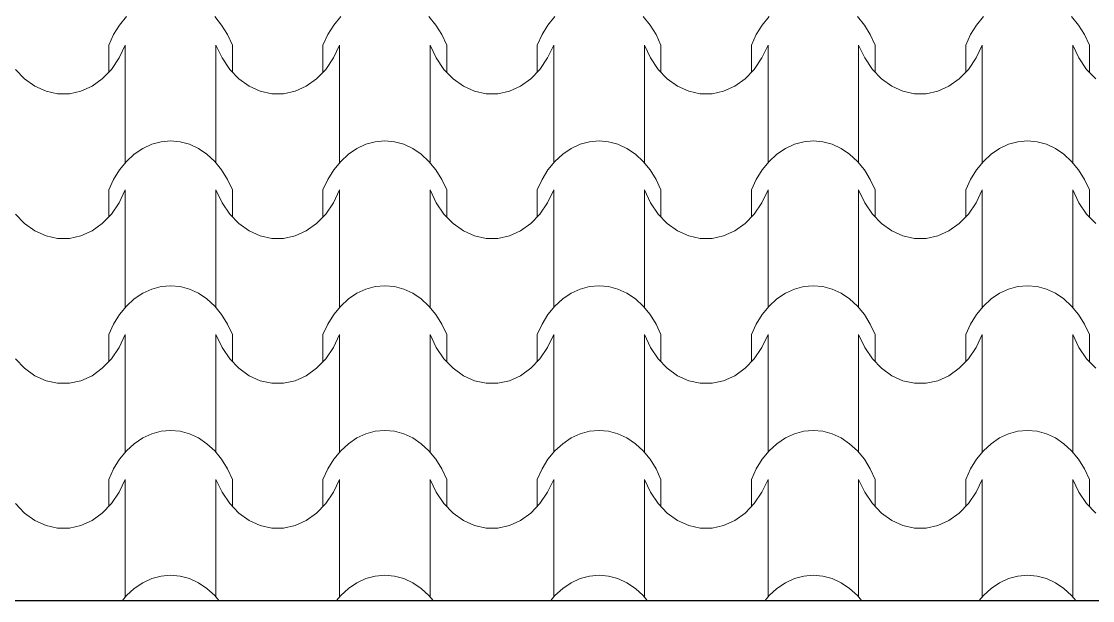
# Model space of a CAD drawing. Header units: millimetres. Extents: x 42452 to 2852333, y -419346 to 834876.
# Drawn here: x 2626862 to 2630240, y 648062 to 649887 of the extents above; entities that cross this region are included whole.
import ezdxf

# ---------------------------------------------------------------- set-up
doc = ezdxf.new("R2010")
doc.units = ezdxf.units.MM
doc.layers.add('M-2 keramitin shtrixi_Ном._пера__21_Pen_No__1', color=7, linetype='Continuous', lineweight=15)
doc.layers.add('memar', color=7, linetype='Continuous', lineweight=25)

# ---------------------------------------------------------------- blocks, each defined once
blk = doc.blocks.new('*X17')
at = {"layer": 'M-2 keramitin shtrixi_Ном._пера__21_Pen_No__1', "color": 7, "linetype": 'Continuous', "lineweight": 15}
for p, q in [((-259167.8, -1360834.4), (-259146, -1360807.7)), ((-258867.6, -1360807.7), (-258845.8, -1360834.4)), ((-258492.2, -1360834.4), (-258470.4, -1360807.7)), ((-258192.1, -1360807.7), (-258170.3, -1360834.4)), ((-257816.7, -1360834.4), (-257794.9, -1360807.7)), ((-257516.5, -1360807.7), (-257494.7, -1360834.4)), ((-257141.1, -1360834.4), (-257119.3, -1360807.7)), ((-256841, -1360807.7), (-256819.1, -1360834.4)), ((-256465.6, -1360834.4), (-256443.7, -1360807.7)), ((-256165.4, -1360807.7), (-256143.6, -1360834.4)), ((-259186.5, -1360864.6), (-259167.8, -1360834.4)), ((-258845.8, -1360834.4), (-258827.1, -1360864.6)), ((-258511, -1360864.6), (-258492.2, -1360834.4)), ((-258170.3, -1360834.4), (-258151.5, -1360864.6)), ((-257835.4, -1360864.6), (-257816.7, -1360834.4)), ((-257494.7, -1360834.4), (-257476, -1360864.6)), ((-257159.9, -1360864.6), (-257141.1, -1360834.4)), ((-256819.1, -1360834.4), (-256800.4, -1360864.6)), ((-256484.3, -1360864.6), (-256465.6, -1360834.4)), ((-256143.6, -1360834.4), (-256124.8, -1360864.6)), ((-259201.8, -1360897.8), (-259186.5, -1360864.6)), ((-258827.1, -1360864.6), (-258811.8, -1360897.8)), ((-258526.3, -1360897.8), (-258511, -1360864.6)), ((-258151.5, -1360864.6), (-258136.2, -1360897.8)), ((-257850.7, -1360897.8), (-257835.4, -1360864.6)), ((-257476, -1360864.6), (-257460.7, -1360897.8)), ((-257175.2, -1360897.8), (-257159.9, -1360864.6)), ((-256800.4, -1360864.6), (-256785.1, -1360897.8)), ((-256499.6, -1360897.8), (-256484.3, -1360864.6)), ((-256124.8, -1360864.6), (-256109.6, -1360897.8)), ((-259201.8, -1360982.9), (-259201.8, -1360897.8)), ((-259149.6, -1360897.8), (-259168.9, -1360938.3)), ((-259149.6, -1361082.9), (-259149.6, -1360897.8)), ((-258864.1, -1361082.9), (-258864.1, -1360897.8)), ((-258844.7, -1360938.3), (-258864.1, -1360897.8)), ((-258811.8, -1360982.9), (-258811.8, -1360897.8)), ((-258526.3, -1360982.9), (-258526.3, -1360897.8)), ((-258474, -1360897.8), (-258493.3, -1360938.3)), ((-258474, -1361082.9), (-258474, -1360897.8)), ((-258188.5, -1361082.9), (-258188.5, -1360897.8)), ((-258169.2, -1360938.3), (-258188.5, -1360897.8)), ((-258136.2, -1360982.9), (-258136.2, -1360897.8)), ((-257850.7, -1360982.9), (-257850.7, -1360897.8)), ((-257798.5, -1360897.8), (-257817.8, -1360938.3)), ((-257798.5, -1361082.9), (-257798.5, -1360897.8)), ((-257512.9, -1361082.9), (-257512.9, -1360897.8)), ((-257493.6, -1360938.3), (-257512.9, -1360897.8)), ((-257460.7, -1360982.9), (-257460.7, -1360897.8)), ((-257175.2, -1360982.9), (-257175.2, -1360897.8)), ((-257122.9, -1360897.8), (-257142.2, -1360938.3)), ((-257122.9, -1361082.9), (-257122.9, -1360897.8)), ((-256837.4, -1361082.9), (-256837.4, -1360897.8)), ((-256818.1, -1360938.3), (-256837.4, -1360897.8)), ((-256785.1, -1360982.9), (-256785.1, -1360897.8)), ((-256499.6, -1360982.9), (-256499.6, -1360897.8)), ((-256447.3, -1360897.8), (-256466.7, -1360938.3)), ((-256447.3, -1361082.9), (-256447.3, -1360897.8)), ((-256161.8, -1361082.9), (-256161.8, -1360897.8)), ((-256142.5, -1360938.3), (-256161.8, -1360897.8)), ((-256109.6, -1360982.9), (-256109.6, -1360897.8)), ((-259168.9, -1360938.3), (-259193.3, -1360974.1)), ((-258820.3, -1360974.1), (-258844.7, -1360938.3)), ((-258493.3, -1360938.3), (-258517.8, -1360974.1)), ((-258144.8, -1360974.1), (-258169.2, -1360938.3)), ((-257817.8, -1360938.3), (-257842.2, -1360974.1)), ((-257469.2, -1360974.1), (-257493.6, -1360938.3)), ((-257142.2, -1360938.3), (-257166.6, -1360974.1)), ((-256793.6, -1360974.1), (-256818.1, -1360938.3)), ((-256466.7, -1360938.3), (-256491.1, -1360974.1)), ((-256118.1, -1360974.1), (-256142.5, -1360938.3)), ((-259467.1, -1361004), (-259495.9, -1360974.1)), ((-259193.3, -1360974.1), (-259222.1, -1361004)), ((-258791.5, -1361004), (-258820.3, -1360974.1)), ((-258517.8, -1360974.1), (-258546.6, -1361004)), ((-258115.9, -1361004), (-258144.8, -1360974.1)), ((-257842.2, -1360974.1), (-257871, -1361004)), ((-257440.4, -1361004), (-257469.2, -1360974.1)), ((-257166.6, -1360974.1), (-257195.4, -1361004)), ((-256764.8, -1361004), (-256793.6, -1360974.1)), ((-256491.1, -1360974.1), (-256519.9, -1361004)), ((-256089.3, -1361004), (-256118.1, -1360974.1)), ((-259434.7, -1361027.2), (-259467.1, -1361004)), ((-259222.1, -1361004), (-259254.5, -1361027.2)), ((-258759.1, -1361027.2), (-258791.5, -1361004)), ((-258546.6, -1361004), (-258578.9, -1361027.2)), ((-258083.6, -1361027.2), (-258115.9, -1361004)), ((-257871, -1361004), (-257903.4, -1361027.2)), ((-257408, -1361027.2), (-257440.4, -1361004)), ((-257195.4, -1361004), (-257227.8, -1361027.2)), ((-256732.5, -1361027.2), (-256764.8, -1361004)), ((-256519.9, -1361004), (-256552.2, -1361027.2)), ((-259399.7, -1361043.1), (-259434.7, -1361027.2)), ((-259363.2, -1361051.1), (-259399.7, -1361043.1)), ((-259289.5, -1361043.1), (-259326, -1361051.1)), ((-259254.5, -1361027.2), (-259289.5, -1361043.1)), ((-258724.2, -1361043.1), (-258759.1, -1361027.2)), ((-258687.6, -1361051.1), (-258724.2, -1361043.1)), ((-258613.9, -1361043.1), (-258650.5, -1361051.1)), ((-258578.9, -1361027.2), (-258613.9, -1361043.1)), ((-258048.6, -1361043.1), (-258083.6, -1361027.2)), ((-258012, -1361051.1), (-258048.6, -1361043.1)), ((-257938.3, -1361043.1), (-257974.9, -1361051.1)), ((-257903.4, -1361027.2), (-257938.3, -1361043.1)), ((-257373.1, -1361043.1), (-257408, -1361027.2)), ((-257336.5, -1361051.1), (-257373.1, -1361043.1)), ((-257262.8, -1361043.1), (-257299.4, -1361051.1)), ((-257227.8, -1361027.2), (-257262.8, -1361043.1)), ((-256697.5, -1361043.1), (-256732.5, -1361027.2)), ((-256660.9, -1361051.1), (-256697.5, -1361043.1)), ((-256587.2, -1361043.1), (-256623.8, -1361051.1)), ((-256552.2, -1361027.2), (-256587.2, -1361043.1)), ((-259344.6, -1361051.1), (-259363.2, -1361051.1)), ((-259326, -1361051.1), (-259344.6, -1361051.1)), ((-259149.6, -1361268), (-259149.6, -1361082.9)), ((-258864.1, -1361268), (-258864.1, -1361082.9)), ((-258669, -1361051.1), (-258687.6, -1361051.1)), ((-258650.5, -1361051.1), (-258669, -1361051.1)), ((-258474, -1361268), (-258474, -1361082.9)), ((-258188.5, -1361268), (-258188.5, -1361082.9)), ((-257993.5, -1361051.1), (-258012, -1361051.1)), ((-257974.9, -1361051.1), (-257993.5, -1361051.1)), ((-257798.5, -1361268), (-257798.5, -1361082.9)), ((-257512.9, -1361268), (-257512.9, -1361082.9)), ((-257317.9, -1361051.1), (-257336.5, -1361051.1)), ((-257299.4, -1361051.1), (-257317.9, -1361051.1)), ((-257122.9, -1361268), (-257122.9, -1361082.9)), ((-256837.4, -1361268), (-256837.4, -1361082.9)), ((-256642.4, -1361051.1), (-256660.9, -1361051.1)), ((-256623.8, -1361051.1), (-256642.4, -1361051.1)), ((-256447.3, -1361268), (-256447.3, -1361082.9)), ((-256161.8, -1361268), (-256161.8, -1361082.9)), ((-259094.8, -1361223.6), (-259066.4, -1361210.5)), ((-259066.4, -1361210.5), (-259036.9, -1361202.5)), ((-259036.9, -1361202.5), (-259006.8, -1361199.9)), ((-259006.8, -1361199.9), (-258976.7, -1361202.5)), ((-258976.7, -1361202.5), (-258947.2, -1361210.5)), ((-258947.2, -1361210.5), (-258918.8, -1361223.6)), ((-258419.2, -1361223.6), (-258390.9, -1361210.5)), ((-258390.9, -1361210.5), (-258361.4, -1361202.5)), ((-258361.4, -1361202.5), (-258331.3, -1361199.9)), ((-258331.3, -1361199.9), (-258301.2, -1361202.5)), ((-258301.2, -1361202.5), (-258271.6, -1361210.5)), ((-258271.6, -1361210.5), (-258243.3, -1361223.6)), ((-257743.7, -1361223.6), (-257715.3, -1361210.5)), ((-257715.3, -1361210.5), (-257685.8, -1361202.5)), ((-257685.8, -1361202.5), (-257655.7, -1361199.9)), ((-257655.7, -1361199.9), (-257625.6, -1361202.5)), ((-257625.6, -1361202.5), (-257596.1, -1361210.5)), ((-257596.1, -1361210.5), (-257567.7, -1361223.6)), ((-257068.1, -1361223.6), (-257039.8, -1361210.5)), ((-257039.8, -1361210.5), (-257010.2, -1361202.5)), ((-257010.2, -1361202.5), (-256980.1, -1361199.9)), ((-256980.1, -1361199.9), (-256950, -1361202.5)), ((-256950, -1361202.5), (-256920.5, -1361210.5)), ((-256920.5, -1361210.5), (-256892.1, -1361223.6)), ((-256392.6, -1361223.6), (-256364.2, -1361210.5)), ((-256364.2, -1361210.5), (-256334.7, -1361202.5)), ((-256334.7, -1361202.5), (-256304.6, -1361199.9)), ((-256304.6, -1361199.9), (-256274.5, -1361202.5)), ((-256274.5, -1361202.5), (-256245, -1361210.5)), ((-256245, -1361210.5), (-256216.6, -1361223.6)), ((-259146, -1361264.1), (-259121.5, -1361241.6)), ((-259121.5, -1361241.6), (-259094.8, -1361223.6)), ((-258918.8, -1361223.6), (-258892.1, -1361241.6)), ((-258892.1, -1361241.6), (-258867.6, -1361264.1)), ((-258470.4, -1361264.1), (-258445.9, -1361241.6)), ((-258445.9, -1361241.6), (-258419.2, -1361223.6)), ((-258243.3, -1361223.6), (-258216.6, -1361241.6)), ((-258216.6, -1361241.6), (-258192.1, -1361264.1)), ((-257794.9, -1361264.1), (-257770.4, -1361241.6)), ((-257770.4, -1361241.6), (-257743.7, -1361223.6)), ((-257567.7, -1361223.6), (-257541, -1361241.6)), ((-257541, -1361241.6), (-257516.5, -1361264.1)), ((-257119.3, -1361264.1), (-257094.8, -1361241.6)), ((-257094.8, -1361241.6), (-257068.1, -1361223.6)), ((-256892.1, -1361223.6), (-256865.5, -1361241.6)), ((-256865.5, -1361241.6), (-256841, -1361264.1)), ((-256443.7, -1361264.1), (-256419.3, -1361241.6)), ((-256419.3, -1361241.6), (-256392.6, -1361223.6)), ((-256216.6, -1361223.6), (-256189.9, -1361241.6)), ((-256189.9, -1361241.6), (-256165.4, -1361264.1)), ((-259167.8, -1361290.7), (-259146, -1361264.1)), ((-258867.6, -1361264.1), (-258845.8, -1361290.7)), ((-258492.2, -1361290.7), (-258470.4, -1361264.1)), ((-258192.1, -1361264.1), (-258170.3, -1361290.7)), ((-257816.7, -1361290.7), (-257794.9, -1361264.1)), ((-257516.5, -1361264.1), (-257494.7, -1361290.7)), ((-257141.1, -1361290.7), (-257119.3, -1361264.1)), ((-256841, -1361264.1), (-256819.1, -1361290.7)), ((-256465.6, -1361290.7), (-256443.7, -1361264.1)), ((-256165.4, -1361264.1), (-256143.6, -1361290.7)), ((-259186.5, -1361320.9), (-259167.8, -1361290.7)), ((-258845.8, -1361290.7), (-258827.1, -1361320.9)), ((-258511, -1361320.9), (-258492.2, -1361290.7)), ((-258170.3, -1361290.7), (-258151.5, -1361320.9)), ((-257835.4, -1361320.9), (-257816.7, -1361290.7)), ((-257494.7, -1361290.7), (-257476, -1361320.9)), ((-257159.9, -1361320.9), (-257141.1, -1361290.7)), ((-256819.1, -1361290.7), (-256800.4, -1361320.9)), ((-256484.3, -1361320.9), (-256465.6, -1361290.7)), ((-256143.6, -1361290.7), (-256124.8, -1361320.9)), ((-259201.8, -1361354.2), (-259186.5, -1361320.9)), ((-258827.1, -1361320.9), (-258811.8, -1361354.2)), ((-258526.3, -1361354.2), (-258511, -1361320.9)), ((-258151.5, -1361320.9), (-258136.2, -1361354.2)), ((-257850.7, -1361354.2), (-257835.4, -1361320.9)), ((-257476, -1361320.9), (-257460.7, -1361354.2)), ((-257175.2, -1361354.2), (-257159.9, -1361320.9)), ((-256800.4, -1361320.9), (-256785.1, -1361354.2)), ((-256499.6, -1361354.2), (-256484.3, -1361320.9)), ((-256124.8, -1361320.9), (-256109.6, -1361354.2)), ((-259201.8, -1361439.3), (-259201.8, -1361354.2)), ((-259149.6, -1361354.2), (-259168.9, -1361394.7)), ((-259149.6, -1361539.3), (-259149.6, -1361354.2)), ((-258864.1, -1361539.3), (-258864.1, -1361354.2)), ((-258844.7, -1361394.7), (-258864.1, -1361354.2)), ((-258811.8, -1361439.3), (-258811.8, -1361354.2)), ((-258526.3, -1361439.3), (-258526.3, -1361354.2)), ((-258474, -1361354.2), (-258493.3, -1361394.7)), ((-258474, -1361539.3), (-258474, -1361354.2)), ((-258188.5, -1361539.3), (-258188.5, -1361354.2)), ((-258169.2, -1361394.7), (-258188.5, -1361354.2)), ((-258136.2, -1361439.3), (-258136.2, -1361354.2)), ((-257850.7, -1361439.3), (-257850.7, -1361354.2)), ((-257798.5, -1361354.2), (-257817.8, -1361394.7)), ((-257798.5, -1361539.3), (-257798.5, -1361354.2)), ((-257512.9, -1361539.3), (-257512.9, -1361354.2)), ((-257493.6, -1361394.7), (-257512.9, -1361354.2)), ((-257460.7, -1361439.3), (-257460.7, -1361354.2)), ((-257175.2, -1361439.3), (-257175.2, -1361354.2)), ((-257122.9, -1361354.2), (-257142.2, -1361394.7)), ((-257122.9, -1361539.3), (-257122.9, -1361354.2)), ((-256837.4, -1361539.3), (-256837.4, -1361354.2)), ((-256818.1, -1361394.7), (-256837.4, -1361354.2)), ((-256785.1, -1361439.3), (-256785.1, -1361354.2)), ((-256499.6, -1361439.3), (-256499.6, -1361354.2)), ((-256447.3, -1361354.2), (-256466.7, -1361394.7)), ((-256447.3, -1361539.3), (-256447.3, -1361354.2)), ((-256161.8, -1361539.3), (-256161.8, -1361354.2)), ((-256142.5, -1361394.7), (-256161.8, -1361354.2)), ((-256109.6, -1361439.3), (-256109.6, -1361354.2)), ((-259168.9, -1361394.7), (-259193.3, -1361430.4)), ((-258820.3, -1361430.4), (-258844.7, -1361394.7)), ((-258493.3, -1361394.7), (-258517.8, -1361430.4)), ((-258144.8, -1361430.4), (-258169.2, -1361394.7)), ((-257817.8, -1361394.7), (-257842.2, -1361430.4)), ((-257469.2, -1361430.4), (-257493.6, -1361394.7)), ((-257142.2, -1361394.7), (-257166.6, -1361430.4)), ((-256793.6, -1361430.4), (-256818.1, -1361394.7)), ((-256466.7, -1361394.7), (-256491.1, -1361430.4)), ((-256118.1, -1361430.4), (-256142.5, -1361394.7)), ((-259467.1, -1361460.3), (-259495.9, -1361430.4)), ((-259193.3, -1361430.4), (-259222.1, -1361460.3)), ((-258791.5, -1361460.3), (-258820.3, -1361430.4)), ((-258517.8, -1361430.4), (-258546.6, -1361460.3)), ((-258115.9, -1361460.3), (-258144.8, -1361430.4)), ((-257842.2, -1361430.4), (-257871, -1361460.3)), ((-257440.4, -1361460.3), (-257469.2, -1361430.4)), ((-257166.6, -1361430.4), (-257195.4, -1361460.3)), ((-256764.8, -1361460.3), (-256793.6, -1361430.4)), ((-256491.1, -1361430.4), (-256519.9, -1361460.3)), ((-256089.3, -1361460.3), (-256118.1, -1361430.4)), ((-259434.7, -1361483.6), (-259467.1, -1361460.3)), ((-259399.7, -1361499.4), (-259434.7, -1361483.6)), ((-259254.5, -1361483.6), (-259289.5, -1361499.4)), ((-259222.1, -1361460.3), (-259254.5, -1361483.6)), ((-258759.1, -1361483.6), (-258791.5, -1361460.3)), ((-258724.2, -1361499.4), (-258759.1, -1361483.6)), ((-258578.9, -1361483.6), (-258613.9, -1361499.4)), ((-258546.6, -1361460.3), (-258578.9, -1361483.6)), ((-258083.6, -1361483.6), (-258115.9, -1361460.3)), ((-258048.6, -1361499.4), (-258083.6, -1361483.6)), ((-257903.4, -1361483.6), (-257938.3, -1361499.4)), ((-257871, -1361460.3), (-257903.4, -1361483.6)), ((-257408, -1361483.6), (-257440.4, -1361460.3)), ((-257373.1, -1361499.4), (-257408, -1361483.6)), ((-257227.8, -1361483.6), (-257262.8, -1361499.4)), ((-257195.4, -1361460.3), (-257227.8, -1361483.6)), ((-256732.5, -1361483.6), (-256764.8, -1361460.3)), ((-256697.5, -1361499.4), (-256732.5, -1361483.6)), ((-256552.2, -1361483.6), (-256587.2, -1361499.4)), ((-256519.9, -1361460.3), (-256552.2, -1361483.6)), ((-259363.2, -1361507.5), (-259399.7, -1361499.4)), ((-259344.6, -1361507.5), (-259363.2, -1361507.5)), ((-259326, -1361507.5), (-259344.6, -1361507.5)), ((-259289.5, -1361499.4), (-259326, -1361507.5)), ((-258687.6, -1361507.5), (-258724.2, -1361499.4)), ((-258669, -1361507.5), (-258687.6, -1361507.5)), ((-258650.5, -1361507.5), (-258669, -1361507.5)), ((-258613.9, -1361499.4), (-258650.5, -1361507.5)), ((-258012, -1361507.5), (-258048.6, -1361499.4)), ((-257993.5, -1361507.5), (-258012, -1361507.5)), ((-257974.9, -1361507.5), (-257993.5, -1361507.5)), ((-257938.3, -1361499.4), (-257974.9, -1361507.5)), ((-257336.5, -1361507.5), (-257373.1, -1361499.4)), ((-257317.9, -1361507.5), (-257336.5, -1361507.5)), ((-257299.4, -1361507.5), (-257317.9, -1361507.5)), ((-257262.8, -1361499.4), (-257299.4, -1361507.5)), ((-256660.9, -1361507.5), (-256697.5, -1361499.4)), ((-256642.4, -1361507.5), (-256660.9, -1361507.5)), ((-256623.8, -1361507.5), (-256642.4, -1361507.5)), ((-256587.2, -1361499.4), (-256623.8, -1361507.5)), ((-259149.6, -1361724.3), (-259149.6, -1361539.3)), ((-258864.1, -1361724.3), (-258864.1, -1361539.3)), ((-258474, -1361724.3), (-258474, -1361539.3)), ((-258188.5, -1361724.3), (-258188.5, -1361539.3)), ((-257798.5, -1361724.3), (-257798.5, -1361539.3)), ((-257512.9, -1361724.3), (-257512.9, -1361539.3)), ((-257122.9, -1361724.3), (-257122.9, -1361539.3)), ((-256837.4, -1361724.3), (-256837.4, -1361539.3)), ((-256447.3, -1361724.3), (-256447.3, -1361539.3)), ((-256161.8, -1361724.3), (-256161.8, -1361539.3)), ((-259036.9, -1361658.9), (-259006.8, -1361656.2)), ((-259006.8, -1361656.2), (-258976.7, -1361658.9)), ((-258361.4, -1361658.9), (-258331.3, -1361656.2)), ((-258331.3, -1361656.2), (-258301.2, -1361658.9)), ((-257685.8, -1361658.9), (-257655.7, -1361656.2)), ((-257655.7, -1361656.2), (-257625.6, -1361658.9)), ((-257010.2, -1361658.9), (-256980.1, -1361656.2)), ((-256980.1, -1361656.2), (-256950, -1361658.9)), ((-256334.7, -1361658.9), (-256304.6, -1361656.2)), ((-256304.6, -1361656.2), (-256274.5, -1361658.9)), ((-259121.5, -1361697.9), (-259094.8, -1361679.9)), ((-259094.8, -1361679.9), (-259066.4, -1361666.8)), ((-259066.4, -1361666.8), (-259036.9, -1361658.9)), ((-258976.7, -1361658.9), (-258947.2, -1361666.8)), ((-258947.2, -1361666.8), (-258918.8, -1361679.9)), ((-258918.8, -1361679.9), (-258892.1, -1361697.9)), ((-258445.9, -1361697.9), (-258419.2, -1361679.9)), ((-258419.2, -1361679.9), (-258390.9, -1361666.8)), ((-258390.9, -1361666.8), (-258361.4, -1361658.9)), ((-258301.2, -1361658.9), (-258271.6, -1361666.8)), ((-258271.6, -1361666.8), (-258243.3, -1361679.9)), ((-258243.3, -1361679.9), (-258216.6, -1361697.9)), ((-257770.4, -1361697.9), (-257743.7, -1361679.9)), ((-257743.7, -1361679.9), (-257715.3, -1361666.8)), ((-257715.3, -1361666.8), (-257685.8, -1361658.9)), ((-257625.6, -1361658.9), (-257596.1, -1361666.8)), ((-257596.1, -1361666.8), (-257567.7, -1361679.9)), ((-257567.7, -1361679.9), (-257541, -1361697.9)), ((-257094.8, -1361697.9), (-257068.1, -1361679.9)), ((-257068.1, -1361679.9), (-257039.8, -1361666.8)), ((-257039.8, -1361666.8), (-257010.2, -1361658.9)), ((-256950, -1361658.9), (-256920.5, -1361666.8)), ((-256920.5, -1361666.8), (-256892.1, -1361679.9)), ((-256892.1, -1361679.9), (-256865.5, -1361697.9)), ((-256419.3, -1361697.9), (-256392.6, -1361679.9)), ((-256392.6, -1361679.9), (-256364.2, -1361666.8)), ((-256364.2, -1361666.8), (-256334.7, -1361658.9)), ((-256274.5, -1361658.9), (-256245, -1361666.8)), ((-256245, -1361666.8), (-256216.6, -1361679.9)), ((-256216.6, -1361679.9), (-256189.9, -1361697.9)), ((-259167.8, -1361747.1), (-259146, -1361720.4)), ((-259146, -1361720.4), (-259121.5, -1361697.9)), ((-258892.1, -1361697.9), (-258867.6, -1361720.4)), ((-258867.6, -1361720.4), (-258845.8, -1361747.1)), ((-258492.2, -1361747.1), (-258470.4, -1361720.4)), ((-258470.4, -1361720.4), (-258445.9, -1361697.9)), ((-258216.6, -1361697.9), (-258192.1, -1361720.4)), ((-258192.1, -1361720.4), (-258170.3, -1361747.1)), ((-257816.7, -1361747.1), (-257794.9, -1361720.4)), ((-257794.9, -1361720.4), (-257770.4, -1361697.9)), ((-257541, -1361697.9), (-257516.5, -1361720.4)), ((-257516.5, -1361720.4), (-257494.7, -1361747.1)), ((-257141.1, -1361747.1), (-257119.3, -1361720.4)), ((-257119.3, -1361720.4), (-257094.8, -1361697.9)), ((-256865.5, -1361697.9), (-256841, -1361720.4)), ((-256841, -1361720.4), (-256819.1, -1361747.1)), ((-256465.6, -1361747.1), (-256443.7, -1361720.4)), ((-256443.7, -1361720.4), (-256419.3, -1361697.9)), ((-256189.9, -1361697.9), (-256165.4, -1361720.4)), ((-256165.4, -1361720.4), (-256143.6, -1361747.1)), ((-259186.5, -1361777.3), (-259167.8, -1361747.1)), ((-258845.8, -1361747.1), (-258827.1, -1361777.3)), ((-258511, -1361777.3), (-258492.2, -1361747.1)), ((-258170.3, -1361747.1), (-258151.5, -1361777.3)), ((-257835.4, -1361777.3), (-257816.7, -1361747.1)), ((-257494.7, -1361747.1), (-257476, -1361777.3)), ((-257159.9, -1361777.3), (-257141.1, -1361747.1)), ((-256819.1, -1361747.1), (-256800.4, -1361777.3)), ((-256484.3, -1361777.3), (-256465.6, -1361747.1)), ((-256143.6, -1361747.1), (-256124.8, -1361777.3)), ((-259201.8, -1361810.5), (-259186.5, -1361777.3)), ((-258827.1, -1361777.3), (-258811.8, -1361810.5)), ((-258526.3, -1361810.5), (-258511, -1361777.3)), ((-258151.5, -1361777.3), (-258136.2, -1361810.5)), ((-257850.7, -1361810.5), (-257835.4, -1361777.3)), ((-257476, -1361777.3), (-257460.7, -1361810.5)), ((-257175.2, -1361810.5), (-257159.9, -1361777.3)), ((-256800.4, -1361777.3), (-256785.1, -1361810.5)), ((-256499.6, -1361810.5), (-256484.3, -1361777.3)), ((-256124.8, -1361777.3), (-256109.6, -1361810.5)), ((-259201.8, -1361895.6), (-259201.8, -1361810.5)), ((-259149.6, -1361810.5), (-259168.9, -1361851)), ((-259149.6, -1361995.6), (-259149.6, -1361810.5)), ((-258864.1, -1361995.6), (-258864.1, -1361810.5)), ((-258844.7, -1361851), (-258864.1, -1361810.5)), ((-258811.8, -1361895.6), (-258811.8, -1361810.5)), ((-258526.3, -1361895.6), (-258526.3, -1361810.5)), ((-258474, -1361810.5), (-258493.3, -1361851)), ((-258474, -1361995.6), (-258474, -1361810.5)), ((-258188.5, -1361995.6), (-258188.5, -1361810.5)), ((-258169.2, -1361851), (-258188.5, -1361810.5)), ((-258136.2, -1361895.6), (-258136.2, -1361810.5)), ((-257850.7, -1361895.6), (-257850.7, -1361810.5)), ((-257798.5, -1361810.5), (-257817.8, -1361851)), ((-257798.5, -1361995.6), (-257798.5, -1361810.5)), ((-257512.9, -1361995.6), (-257512.9, -1361810.5)), ((-257493.6, -1361851), (-257512.9, -1361810.5)), ((-257460.7, -1361895.6), (-257460.7, -1361810.5)), ((-257175.2, -1361895.6), (-257175.2, -1361810.5)), ((-257122.9, -1361810.5), (-257142.2, -1361851)), ((-257122.9, -1361995.6), (-257122.9, -1361810.5)), ((-256837.4, -1361995.6), (-256837.4, -1361810.5)), ((-256818.1, -1361851), (-256837.4, -1361810.5)), ((-256785.1, -1361895.6), (-256785.1, -1361810.5)), ((-256499.6, -1361895.6), (-256499.6, -1361810.5)), ((-256447.3, -1361810.5), (-256466.7, -1361851)), ((-256447.3, -1361995.6), (-256447.3, -1361810.5)), ((-256161.8, -1361995.6), (-256161.8, -1361810.5)), ((-256142.5, -1361851), (-256161.8, -1361810.5)), ((-256109.6, -1361895.6), (-256109.6, -1361810.5)), ((-259168.9, -1361851), (-259193.3, -1361886.8)), ((-258820.3, -1361886.8), (-258844.7, -1361851)), ((-258493.3, -1361851), (-258517.8, -1361886.8)), ((-258144.8, -1361886.8), (-258169.2, -1361851)), ((-257817.8, -1361851), (-257842.2, -1361886.8)), ((-257469.2, -1361886.8), (-257493.6, -1361851)), ((-257142.2, -1361851), (-257166.6, -1361886.8)), ((-256793.6, -1361886.8), (-256818.1, -1361851)), ((-256466.7, -1361851), (-256491.1, -1361886.8)), ((-256118.1, -1361886.8), (-256142.5, -1361851)), ((-259467.1, -1361916.7), (-259495.9, -1361886.8)), ((-259193.3, -1361886.8), (-259222.1, -1361916.7)), ((-258791.5, -1361916.7), (-258820.3, -1361886.8)), ((-258517.8, -1361886.8), (-258546.6, -1361916.7)), ((-258115.9, -1361916.7), (-258144.8, -1361886.8)), ((-257842.2, -1361886.8), (-257871, -1361916.7)), ((-257440.4, -1361916.7), (-257469.2, -1361886.8)), ((-257166.6, -1361886.8), (-257195.4, -1361916.7)), ((-256764.8, -1361916.7), (-256793.6, -1361886.8)), ((-256491.1, -1361886.8), (-256519.9, -1361916.7)), ((-256089.3, -1361916.7), (-256118.1, -1361886.8)), ((-259434.7, -1361939.9), (-259467.1, -1361916.7)), ((-259222.1, -1361916.7), (-259254.5, -1361939.9)), ((-258759.1, -1361939.9), (-258791.5, -1361916.7)), ((-258546.6, -1361916.7), (-258578.9, -1361939.9)), ((-258083.6, -1361939.9), (-258115.9, -1361916.7)), ((-257871, -1361916.7), (-257903.4, -1361939.9)), ((-257408, -1361939.9), (-257440.4, -1361916.7)), ((-257195.4, -1361916.7), (-257227.8, -1361939.9)), ((-256732.5, -1361939.9), (-256764.8, -1361916.7)), ((-256519.9, -1361916.7), (-256552.2, -1361939.9)), ((-259399.7, -1361955.8), (-259434.7, -1361939.9)), ((-259363.2, -1361963.8), (-259399.7, -1361955.8)), ((-259289.5, -1361955.8), (-259326, -1361963.8)), ((-259254.5, -1361939.9), (-259289.5, -1361955.8)), ((-258724.2, -1361955.8), (-258759.1, -1361939.9)), ((-258687.6, -1361963.8), (-258724.2, -1361955.8)), ((-258613.9, -1361955.8), (-258650.5, -1361963.8)), ((-258578.9, -1361939.9), (-258613.9, -1361955.8)), ((-258048.6, -1361955.8), (-258083.6, -1361939.9)), ((-258012, -1361963.8), (-258048.6, -1361955.8)), ((-257938.3, -1361955.8), (-257974.9, -1361963.8)), ((-257903.4, -1361939.9), (-257938.3, -1361955.8)), ((-257373.1, -1361955.8), (-257408, -1361939.9)), ((-257336.5, -1361963.8), (-257373.1, -1361955.8)), ((-257262.8, -1361955.8), (-257299.4, -1361963.8)), ((-257227.8, -1361939.9), (-257262.8, -1361955.8)), ((-256697.5, -1361955.8), (-256732.5, -1361939.9)), ((-256660.9, -1361963.8), (-256697.5, -1361955.8)), ((-256587.2, -1361955.8), (-256623.8, -1361963.8)), ((-256552.2, -1361939.9), (-256587.2, -1361955.8)), ((-259344.6, -1361963.8), (-259363.2, -1361963.8)), ((-259326, -1361963.8), (-259344.6, -1361963.8)), ((-258669, -1361963.8), (-258687.6, -1361963.8)), ((-258650.5, -1361963.8), (-258669, -1361963.8)), ((-257993.5, -1361963.8), (-258012, -1361963.8)), ((-257974.9, -1361963.8), (-257993.5, -1361963.8)), ((-257317.9, -1361963.8), (-257336.5, -1361963.8)), ((-257299.4, -1361963.8), (-257317.9, -1361963.8)), ((-256642.4, -1361963.8), (-256660.9, -1361963.8)), ((-256623.8, -1361963.8), (-256642.4, -1361963.8)), ((-259149.6, -1362180.7), (-259149.6, -1361995.6)), ((-258864.1, -1362180.7), (-258864.1, -1361995.6)), ((-258474, -1362180.7), (-258474, -1361995.6)), ((-258188.5, -1362180.7), (-258188.5, -1361995.6)), ((-257798.5, -1362180.7), (-257798.5, -1361995.6)), ((-257512.9, -1362180.7), (-257512.9, -1361995.6)), ((-257122.9, -1362180.7), (-257122.9, -1361995.6)), ((-256837.4, -1362180.7), (-256837.4, -1361995.6)), ((-256447.3, -1362180.7), (-256447.3, -1361995.6)), ((-256161.8, -1362180.7), (-256161.8, -1361995.6)), ((-259094.8, -1362136.3), (-259066.4, -1362123.2)), ((-259066.4, -1362123.2), (-259036.9, -1362115.2)), ((-259036.9, -1362115.2), (-259006.8, -1362112.6)), ((-259006.8, -1362112.6), (-258976.7, -1362115.2)), ((-258976.7, -1362115.2), (-258947.2, -1362123.2)), ((-258947.2, -1362123.2), (-258918.8, -1362136.3)), ((-258419.2, -1362136.3), (-258390.9, -1362123.2)), ((-258390.9, -1362123.2), (-258361.4, -1362115.2)), ((-258361.4, -1362115.2), (-258331.3, -1362112.6)), ((-258331.3, -1362112.6), (-258301.2, -1362115.2)), ((-258301.2, -1362115.2), (-258271.6, -1362123.2)), ((-258271.6, -1362123.2), (-258243.3, -1362136.3)), ((-257743.7, -1362136.3), (-257715.3, -1362123.2)), ((-257715.3, -1362123.2), (-257685.8, -1362115.2)), ((-257685.8, -1362115.2), (-257655.7, -1362112.6)), ((-257655.7, -1362112.6), (-257625.6, -1362115.2)), ((-257625.6, -1362115.2), (-257596.1, -1362123.2)), ((-257596.1, -1362123.2), (-257567.7, -1362136.3)), ((-257068.1, -1362136.3), (-257039.8, -1362123.2)), ((-257039.8, -1362123.2), (-257010.2, -1362115.2)), ((-257010.2, -1362115.2), (-256980.1, -1362112.6)), ((-256980.1, -1362112.6), (-256950, -1362115.2)), ((-256950, -1362115.2), (-256920.5, -1362123.2)), ((-256920.5, -1362123.2), (-256892.1, -1362136.3)), ((-256392.6, -1362136.3), (-256364.2, -1362123.2)), ((-256364.2, -1362123.2), (-256334.7, -1362115.2)), ((-256334.7, -1362115.2), (-256304.6, -1362112.6)), ((-256304.6, -1362112.6), (-256274.5, -1362115.2)), ((-256274.5, -1362115.2), (-256245, -1362123.2)), ((-256245, -1362123.2), (-256216.6, -1362136.3)), ((-259146, -1362176.8), (-259121.5, -1362154.3)), ((-259121.5, -1362154.3), (-259094.8, -1362136.3)), ((-258918.8, -1362136.3), (-258892.1, -1362154.3)), ((-258892.1, -1362154.3), (-258867.6, -1362176.8)), ((-258470.4, -1362176.8), (-258445.9, -1362154.3)), ((-258445.9, -1362154.3), (-258419.2, -1362136.3)), ((-258243.3, -1362136.3), (-258216.6, -1362154.3)), ((-258216.6, -1362154.3), (-258192.1, -1362176.8)), ((-257794.9, -1362176.8), (-257770.4, -1362154.3)), ((-257770.4, -1362154.3), (-257743.7, -1362136.3)), ((-257567.7, -1362136.3), (-257541, -1362154.3)), ((-257541, -1362154.3), (-257516.5, -1362176.8)), ((-257119.3, -1362176.8), (-257094.8, -1362154.3)), ((-257094.8, -1362154.3), (-257068.1, -1362136.3)), ((-256892.1, -1362136.3), (-256865.5, -1362154.3)), ((-256865.5, -1362154.3), (-256841, -1362176.8)), ((-256443.7, -1362176.8), (-256419.3, -1362154.3)), ((-256419.3, -1362154.3), (-256392.6, -1362136.3)), ((-256216.6, -1362136.3), (-256189.9, -1362154.3)), ((-256189.9, -1362154.3), (-256165.4, -1362176.8)), ((-259167.8, -1362203.4), (-259146, -1362176.8)), ((-258867.6, -1362176.8), (-258845.8, -1362203.4)), ((-258492.2, -1362203.4), (-258470.4, -1362176.8)), ((-258192.1, -1362176.8), (-258170.3, -1362203.4)), ((-257816.7, -1362203.4), (-257794.9, -1362176.8)), ((-257516.5, -1362176.8), (-257494.7, -1362203.4)), ((-257141.1, -1362203.4), (-257119.3, -1362176.8)), ((-256841, -1362176.8), (-256819.1, -1362203.4)), ((-256465.6, -1362203.4), (-256443.7, -1362176.8)), ((-256165.4, -1362176.8), (-256143.6, -1362203.4)), ((-259186.5, -1362233.6), (-259167.8, -1362203.4)), ((-258845.8, -1362203.4), (-258827.1, -1362233.6)), ((-258511, -1362233.6), (-258492.2, -1362203.4)), ((-258170.3, -1362203.4), (-258151.5, -1362233.6)), ((-257835.4, -1362233.6), (-257816.7, -1362203.4)), ((-257494.7, -1362203.4), (-257476, -1362233.6)), ((-257159.9, -1362233.6), (-257141.1, -1362203.4)), ((-256819.1, -1362203.4), (-256800.4, -1362233.6)), ((-256484.3, -1362233.6), (-256465.6, -1362203.4)), ((-256143.6, -1362203.4), (-256124.8, -1362233.6)), ((-259201.8, -1362266.9), (-259186.5, -1362233.6)), ((-258827.1, -1362233.6), (-258811.8, -1362266.9)), ((-258526.3, -1362266.9), (-258511, -1362233.6)), ((-258151.5, -1362233.6), (-258136.2, -1362266.9)), ((-257850.7, -1362266.9), (-257835.4, -1362233.6)), ((-257476, -1362233.6), (-257460.7, -1362266.9)), ((-257175.2, -1362266.9), (-257159.9, -1362233.6)), ((-256800.4, -1362233.6), (-256785.1, -1362266.9)), ((-256499.6, -1362266.9), (-256484.3, -1362233.6)), ((-256124.8, -1362233.6), (-256109.6, -1362266.9)), ((-259201.8, -1362352), (-259201.8, -1362266.9)), ((-259149.6, -1362266.9), (-259168.9, -1362307.4)), ((-259149.6, -1362452), (-259149.6, -1362266.9)), ((-258864.1, -1362452), (-258864.1, -1362266.9)), ((-258844.7, -1362307.4), (-258864.1, -1362266.9)), ((-258811.8, -1362352), (-258811.8, -1362266.9)), ((-258526.3, -1362352), (-258526.3, -1362266.9)), ((-258474, -1362266.9), (-258493.3, -1362307.4)), ((-258474, -1362452), (-258474, -1362266.9)), ((-258188.5, -1362452), (-258188.5, -1362266.9)), ((-258169.2, -1362307.4), (-258188.5, -1362266.9)), ((-258136.2, -1362352), (-258136.2, -1362266.9)), ((-257850.7, -1362352), (-257850.7, -1362266.9)), ((-257798.5, -1362266.9), (-257817.8, -1362307.4)), ((-257798.5, -1362452), (-257798.5, -1362266.9)), ((-257512.9, -1362452), (-257512.9, -1362266.9)), ((-257493.6, -1362307.4), (-257512.9, -1362266.9)), ((-257460.7, -1362352), (-257460.7, -1362266.9)), ((-257175.2, -1362352), (-257175.2, -1362266.9)), ((-257122.9, -1362266.9), (-257142.2, -1362307.4)), ((-257122.9, -1362452), (-257122.9, -1362266.9)), ((-256837.4, -1362452), (-256837.4, -1362266.9)), ((-256818.1, -1362307.4), (-256837.4, -1362266.9)), ((-256785.1, -1362352), (-256785.1, -1362266.9)), ((-256499.6, -1362352), (-256499.6, -1362266.9)), ((-256447.3, -1362266.9), (-256466.7, -1362307.4)), ((-256447.3, -1362452), (-256447.3, -1362266.9)), ((-256161.8, -1362452), (-256161.8, -1362266.9)), ((-256142.5, -1362307.4), (-256161.8, -1362266.9)), ((-256109.6, -1362352), (-256109.6, -1362266.9)), ((-259168.9, -1362307.4), (-259193.3, -1362343.1)), ((-258820.3, -1362343.1), (-258844.7, -1362307.4)), ((-258493.3, -1362307.4), (-258517.8, -1362343.1)), ((-258144.8, -1362343.1), (-258169.2, -1362307.4)), ((-257817.8, -1362307.4), (-257842.2, -1362343.1)), ((-257469.2, -1362343.1), (-257493.6, -1362307.4)), ((-257142.2, -1362307.4), (-257166.6, -1362343.1)), ((-256793.6, -1362343.1), (-256818.1, -1362307.4)), ((-256466.7, -1362307.4), (-256491.1, -1362343.1)), ((-256118.1, -1362343.1), (-256142.5, -1362307.4)), ((-259467.1, -1362373), (-259495.9, -1362343.1)), ((-259193.3, -1362343.1), (-259222.1, -1362373)), ((-258791.5, -1362373), (-258820.3, -1362343.1)), ((-258517.8, -1362343.1), (-258546.6, -1362373)), ((-258115.9, -1362373), (-258144.8, -1362343.1)), ((-257842.2, -1362343.1), (-257871, -1362373)), ((-257440.4, -1362373), (-257469.2, -1362343.1)), ((-257166.6, -1362343.1), (-257195.4, -1362373)), ((-256764.8, -1362373), (-256793.6, -1362343.1)), ((-256491.1, -1362343.1), (-256519.9, -1362373)), ((-256089.3, -1362373), (-256118.1, -1362343.1)), ((-259434.7, -1362396.3), (-259467.1, -1362373)), ((-259399.7, -1362412.1), (-259434.7, -1362396.3)), ((-259254.5, -1362396.3), (-259289.5, -1362412.1)), ((-259222.1, -1362373), (-259254.5, -1362396.3)), ((-258759.1, -1362396.3), (-258791.5, -1362373)), ((-258724.2, -1362412.1), (-258759.1, -1362396.3)), ((-258578.9, -1362396.3), (-258613.9, -1362412.1)), ((-258546.6, -1362373), (-258578.9, -1362396.3)), ((-258083.6, -1362396.3), (-258115.9, -1362373)), ((-258048.6, -1362412.1), (-258083.6, -1362396.3)), ((-257903.4, -1362396.3), (-257938.3, -1362412.1)), ((-257871, -1362373), (-257903.4, -1362396.3)), ((-257408, -1362396.3), (-257440.4, -1362373)), ((-257373.1, -1362412.1), (-257408, -1362396.3)), ((-257227.8, -1362396.3), (-257262.8, -1362412.1)), ((-257195.4, -1362373), (-257227.8, -1362396.3)), ((-256732.5, -1362396.3), (-256764.8, -1362373)), ((-256697.5, -1362412.1), (-256732.5, -1362396.3)), ((-256552.2, -1362396.3), (-256587.2, -1362412.1)), ((-256519.9, -1362373), (-256552.2, -1362396.3)), ((-259363.2, -1362420.2), (-259399.7, -1362412.1)), ((-259344.6, -1362420.2), (-259363.2, -1362420.2)), ((-259326, -1362420.2), (-259344.6, -1362420.2)), ((-259289.5, -1362412.1), (-259326, -1362420.2)), ((-258687.6, -1362420.2), (-258724.2, -1362412.1)), ((-258669, -1362420.2), (-258687.6, -1362420.2)), ((-258650.5, -1362420.2), (-258669, -1362420.2)), ((-258613.9, -1362412.1), (-258650.5, -1362420.2)), ((-258012, -1362420.2), (-258048.6, -1362412.1)), ((-257993.5, -1362420.2), (-258012, -1362420.2)), ((-257974.9, -1362420.2), (-257993.5, -1362420.2)), ((-257938.3, -1362412.1), (-257974.9, -1362420.2)), ((-257336.5, -1362420.2), (-257373.1, -1362412.1)), ((-257317.9, -1362420.2), (-257336.5, -1362420.2)), ((-257299.4, -1362420.2), (-257317.9, -1362420.2)), ((-257262.8, -1362412.1), (-257299.4, -1362420.2)), ((-256660.9, -1362420.2), (-256697.5, -1362412.1)), ((-256642.4, -1362420.2), (-256660.9, -1362420.2)), ((-256623.8, -1362420.2), (-256642.4, -1362420.2)), ((-256587.2, -1362412.1), (-256623.8, -1362420.2)), ((-259149.6, -1362637), (-259149.6, -1362452)), ((-258864.1, -1362637), (-258864.1, -1362452)), ((-258474, -1362637), (-258474, -1362452)), ((-258188.5, -1362637), (-258188.5, -1362452)), ((-257798.5, -1362637), (-257798.5, -1362452)), ((-257512.9, -1362637), (-257512.9, -1362452)), ((-257122.9, -1362637), (-257122.9, -1362452)), ((-256837.4, -1362637), (-256837.4, -1362452)), ((-256447.3, -1362637), (-256447.3, -1362452)), ((-256161.8, -1362637), (-256161.8, -1362452)), ((-259036.9, -1362571.6), (-259006.8, -1362568.9)), ((-259006.8, -1362568.9), (-258976.7, -1362571.6)), ((-258361.4, -1362571.6), (-258331.3, -1362568.9)), ((-258331.3, -1362568.9), (-258301.2, -1362571.6)), ((-257685.8, -1362571.6), (-257655.7, -1362568.9)), ((-257655.7, -1362568.9), (-257625.6, -1362571.6)), ((-257010.2, -1362571.6), (-256980.1, -1362568.9)), ((-256980.1, -1362568.9), (-256950, -1362571.6)), ((-256334.7, -1362571.6), (-256304.6, -1362568.9)), ((-256304.6, -1362568.9), (-256274.5, -1362571.6)), ((-259121.5, -1362610.6), (-259094.8, -1362592.6)), ((-259094.8, -1362592.6), (-259066.4, -1362579.5)), ((-259066.4, -1362579.5), (-259036.9, -1362571.6)), ((-258976.7, -1362571.6), (-258947.2, -1362579.5)), ((-258947.2, -1362579.5), (-258918.8, -1362592.6)), ((-258918.8, -1362592.6), (-258892.1, -1362610.6)), ((-258445.9, -1362610.6), (-258419.2, -1362592.6)), ((-258419.2, -1362592.6), (-258390.9, -1362579.5)), ((-258390.9, -1362579.5), (-258361.4, -1362571.6)), ((-258301.2, -1362571.6), (-258271.6, -1362579.5)), ((-258271.6, -1362579.5), (-258243.3, -1362592.6)), ((-258243.3, -1362592.6), (-258216.6, -1362610.6)), ((-257770.4, -1362610.6), (-257743.7, -1362592.6)), ((-257743.7, -1362592.6), (-257715.3, -1362579.5)), ((-257715.3, -1362579.5), (-257685.8, -1362571.6)), ((-257625.6, -1362571.6), (-257596.1, -1362579.5)), ((-257596.1, -1362579.5), (-257567.7, -1362592.6)), ((-257567.7, -1362592.6), (-257541, -1362610.6)), ((-257094.8, -1362610.6), (-257068.1, -1362592.6)), ((-257068.1, -1362592.6), (-257039.8, -1362579.5)), ((-257039.8, -1362579.5), (-257010.2, -1362571.6)), ((-256950, -1362571.6), (-256920.5, -1362579.5)), ((-256920.5, -1362579.5), (-256892.1, -1362592.6)), ((-256892.1, -1362592.6), (-256865.5, -1362610.6)), ((-256419.3, -1362610.6), (-256392.6, -1362592.6)), ((-256392.6, -1362592.6), (-256364.2, -1362579.5)), ((-256364.2, -1362579.5), (-256334.7, -1362571.6)), ((-256274.5, -1362571.6), (-256245, -1362579.5)), ((-256245, -1362579.5), (-256216.6, -1362592.6)), ((-256216.6, -1362592.6), (-256189.9, -1362610.6)), ((-259158.9, -1362648.9), (-259146, -1362633.1)), ((-259146, -1362633.1), (-259121.5, -1362610.6)), ((-258892.1, -1362610.6), (-258867.6, -1362633.1)), ((-258867.6, -1362633.1), (-258854.7, -1362648.9)), ((-258483.4, -1362648.9), (-258470.4, -1362633.1)), ((-258470.4, -1362633.1), (-258445.9, -1362610.6)), ((-258216.6, -1362610.6), (-258192.1, -1362633.1)), ((-258192.1, -1362633.1), (-258179.1, -1362648.9)), ((-257807.8, -1362648.9), (-257794.9, -1362633.1)), ((-257794.9, -1362633.1), (-257770.4, -1362610.6)), ((-257541, -1362610.6), (-257516.5, -1362633.1)), ((-257516.5, -1362633.1), (-257503.6, -1362648.9)), ((-257132.3, -1362648.9), (-257119.3, -1362633.1)), ((-257119.3, -1362633.1), (-257094.8, -1362610.6)), ((-256865.5, -1362610.6), (-256841, -1362633.1)), ((-256841, -1362633.1), (-256828, -1362648.9)), ((-256456.7, -1362648.9), (-256443.7, -1362633.1)), ((-256443.7, -1362633.1), (-256419.3, -1362610.6)), ((-256189.9, -1362610.6), (-256165.4, -1362633.1)), ((-256165.4, -1362633.1), (-256152.4, -1362648.9))]:
    blk.add_line(p, q, dxfattribs=at)
blk = doc.blocks.new('Fill_2')
at = {"layer": 'M-2 keramitin shtrixi_Ном._пера__21_Pen_No__1', "color": 7, "linetype": 'Continuous', "lineweight": 15}
blk.add_blockref('*X17', (0, 0), dxfattribs=at)

msp = doc.modelspace()

# ---------------------------------------------------------------- linework, layer by layer
at = {"layer": 'memar', "color": 0, "lineweight": 25}
msp.add_lwpolyline([(2619426.13986, 648061.54702), (2643025.59247, 648061.54702)], dxfattribs=at)

# ---------------------------------------------------------------- block references
at = {"layer": 'memar', "color": 7, "linetype": 'Continuous', "lineweight": 25}
msp.add_blockref('Fill_2', (2886339.40236, 2010710.49399), dxfattribs=at)

doc.saveas('drawing.dxf')
